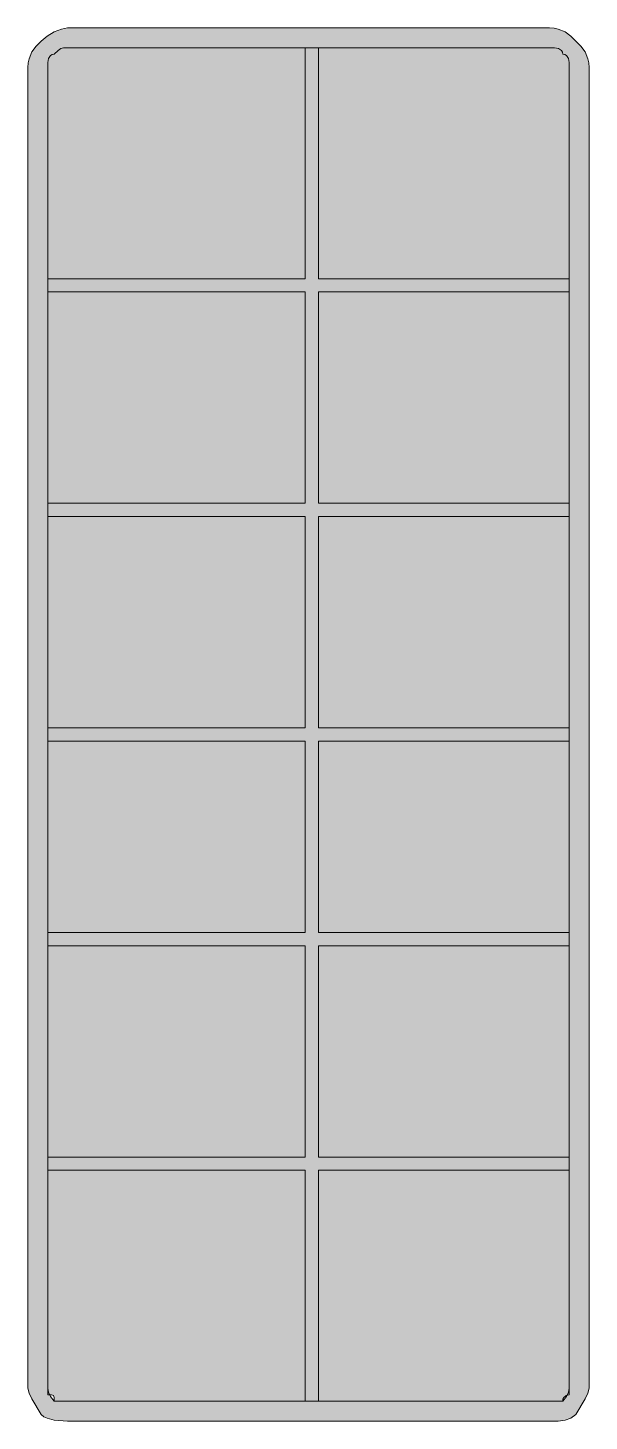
# Model space of a CAD drawing. Header units: metres. Extents: x 232 to 334, y 9 to 262.
import ezdxf

# ---------------------------------------------------------------- set-up
doc = ezdxf.new("R2010")
doc.units = ezdxf.units.M
doc.layers.add('FILL_BLACK_000000', color=7, linetype='Continuous', true_color=0x000000)
doc.layers.add('FILL_WHITE_FFFFFF', color=7, linetype='Continuous', true_color=0xffffff)

msp = doc.modelspace()

# ---------------------------------------------------------------- hatches: boundary and pattern name
at = {"layer": 'FILL_BLACK_000000', "true_color": 0x000000}
h = msp.add_hatch(color=7, dxfattribs=at)
h.dxf.hatch_style = 1
h.paths.add_polyline_path([(328.8, 261.87), (330.06, 261.33), (331.09, 260.56), (332.01, 259.68), (332.89, 258.76), (333.66, 257.73), (334.2, 256.47), (334.36, 255.73), (334.41, 254.88), (334.41, 14.88), (334.2, 13.96), (333.66, 12.93), (332.01, 10.08), (331.09, 9.39), (330.06, 9.03), (328.8, 8.9), (327.21, 8.88), (239.61, 8.88), (237.21, 9.03), (235.9, 9.39), (235.31, 9.68), (234.81, 10.08), (233.16, 12.93), (232.62, 13.96), (232.41, 14.88), (232.41, 254.88), (232.46, 255.73), (232.62, 256.47), (233.16, 257.73), (233.93, 258.76), (234.81, 259.68), (235.9, 260.56), (237.21, 261.33), (238.52, 261.87), (239.61, 262.08), (327.21, 262.08), (328.06, 262.03), (328.8, 261.87)])
h.paths.add_polyline_path([(327.21, 258.48), (285.21, 258.48), (285.21, 216.48), (330.81, 216.48), (330.81, 254.88), (330.79, 255.76), (330.66, 256.53), (330.3, 257.07), (330.01, 257.23), (329.61, 257.28), (329.56, 257.68), (329.4, 257.97), (328.86, 258.33), (328.09, 258.46), (327.21, 258.48)], flags=16)
h.paths.add_polyline_path([(282.81, 216.48), (282.81, 258.48), (239.61, 258.48), (238.9, 258.46), (238.41, 258.33), (237.92, 257.97), (237.21, 257.28), (236.81, 257.23), (236.52, 257.07), (236.16, 256.53), (236.03, 255.76), (236.01, 254.88), (236.01, 216.48), (282.81, 216.48)], flags=16)
h.paths.add_polyline_path([(282.81, 175.68), (282.81, 214.08), (236.01, 214.08), (236.01, 175.68), (282.81, 175.68)], flags=16)
h.paths.add_polyline_path([(330.81, 175.68), (330.81, 214.08), (285.21, 214.08), (285.21, 175.68), (330.81, 175.68)], flags=16)
h.paths.add_polyline_path([(285.21, 134.88), (330.81, 134.88), (330.81, 173.28), (285.21, 173.28), (285.21, 134.88)], flags=16)
h.paths.add_polyline_path([(282.81, 173.28), (236.01, 173.28), (236.01, 134.88), (282.81, 134.88), (282.81, 173.28)], flags=16)
h.paths.add_polyline_path([(236.01, 132.48), (236.01, 97.68), (282.81, 97.68), (282.81, 132.48), (236.01, 132.48)], flags=16)
h.paths.add_polyline_path([(330.81, 132.48), (285.21, 132.48), (285.21, 97.68), (330.81, 97.68), (330.81, 132.48)], flags=16)
h.paths.add_polyline_path([(330.81, 56.88), (330.81, 95.28), (285.21, 95.28), (285.21, 56.88), (330.81, 56.88)], flags=16)
h.paths.add_polyline_path([(236.01, 56.88), (282.81, 56.88), (282.81, 95.28), (236.01, 95.28), (236.01, 56.88)], flags=16)
h.paths.add_polyline_path([(236.01, 14.88), (236.16, 14.13), (236.52, 13.36), (237.21, 12.48), (238.41, 12.48), (239.61, 12.48), (282.81, 12.48), (282.81, 54.48), (236.01, 54.48), (236.01, 14.88)], flags=16)
h.paths.add_polyline_path([(285.21, 54.48), (285.21, 12.48), (327.21, 12.48), (329.61, 12.48), (330.3, 13.36), (330.66, 14.13), (330.81, 14.88), (330.81, 54.48), (285.21, 54.48)], flags=16)
at = {"layer": 'FILL_WHITE_FFFFFF', "true_color": 0xffffff}
h = msp.add_hatch(color=7, dxfattribs=at)
h.dxf.hatch_style = 1
h.paths.add_polyline_path([(236.03, 255.76), (236.16, 256.53), (236.52, 257.07), (236.81, 257.23), (237.21, 257.28), (237.92, 257.97), (238.41, 258.33), (238.9, 258.46), (239.61, 258.48), (327.21, 258.48), (328.09, 258.46), (328.86, 258.33), (329.4, 257.97), (329.56, 257.68), (329.61, 257.28), (330.01, 257.23), (330.3, 257.07), (330.66, 256.53), (330.79, 255.76), (330.81, 254.88), (330.81, 14.88), (330.81, 13.68), (330.21, 13.53), (329.8, 13.17), (329.66, 12.88), (329.61, 12.48), (328.41, 12.48), (327.21, 12.48), (239.61, 12.48), (238.41, 12.48), (237.21, 12.48), (237.19, 13.17), (237.06, 13.53), (236.7, 13.66), (236.01, 13.68), (236.01, 14.88), (236.01, 254.88), (236.03, 255.76)])

# ---------------------------------------------------------------- linework, layer by layer
at = {"layer": 'FILL_BLACK_000000', "lineweight": 0, "true_color": 0x000000}
for points in [[(328.8, 261.87), (330.06, 261.33), (331.09, 260.56), (332.01, 259.68), (332.89, 258.76), (333.66, 257.73), (334.2, 256.47), (334.36, 255.73), (334.41, 254.88), (334.41, 14.88), (334.2, 13.96), (333.66, 12.93), (332.01, 10.08), (331.09, 9.39), (330.06, 9.03), (328.8, 8.9), (327.21, 8.88), (239.61, 8.88), (237.21, 9.03), (235.9, 9.39), (235.31, 9.68), (234.81, 10.08), (233.16, 12.93), (232.62, 13.96), (232.41, 14.88), (232.41, 254.88), (232.46, 255.73), (232.62, 256.47), (233.16, 257.73), (233.93, 258.76), (234.81, 259.68), (235.9, 260.56), (237.21, 261.33), (238.52, 261.87), (239.61, 262.08), (327.21, 262.08), (328.06, 262.03)], [(282.81, 216.48), (282.81, 258.48), (239.61, 258.48), (238.9, 258.46), (238.41, 258.33), (237.92, 257.97), (237.21, 257.28), (236.81, 257.23), (236.52, 257.07), (236.16, 256.53), (236.03, 255.76), (236.01, 254.88), (236.01, 216.48)], [(327.21, 258.48), (285.21, 258.48), (285.21, 216.48), (330.81, 216.48), (330.81, 254.88), (330.79, 255.76), (330.66, 256.53), (330.3, 257.07), (330.01, 257.23), (329.61, 257.28), (329.56, 257.68), (329.4, 257.97), (328.86, 258.33), (328.09, 258.46)], [(282.81, 175.68), (282.81, 214.08), (236.01, 214.08), (236.01, 175.68)], [(330.81, 175.68), (330.81, 214.08), (285.21, 214.08), (285.21, 175.68)], [(282.81, 173.28), (236.01, 173.28), (236.01, 134.88), (282.81, 134.88)], [(285.21, 134.88), (330.81, 134.88), (330.81, 173.28), (285.21, 173.28)], [(236.01, 132.48), (236.01, 97.68), (282.81, 97.68), (282.81, 132.48)], [(330.81, 132.48), (285.21, 132.48), (285.21, 97.68), (330.81, 97.68)], [(236.01, 56.88), (282.81, 56.88), (282.81, 95.28), (236.01, 95.28)], [(330.81, 56.88), (330.81, 95.28), (285.21, 95.28), (285.21, 56.88)], [(236.01, 14.88), (236.16, 14.13), (236.52, 13.36), (237.21, 12.48), (238.41, 12.48), (239.61, 12.48), (282.81, 12.48), (282.81, 54.48), (236.01, 54.48)], [(285.21, 54.48), (285.21, 12.48), (327.21, 12.48), (329.61, 12.48), (330.3, 13.36), (330.66, 14.13), (330.81, 14.88), (330.81, 54.48)]]:
    msp.add_lwpolyline(points, close=True, dxfattribs=at)
at = {"layer": 'FILL_WHITE_FFFFFF', "lineweight": 0, "true_color": 0xffffff}
msp.add_lwpolyline([(236.03, 255.76), (236.16, 256.53), (236.52, 257.07), (236.81, 257.23), (237.21, 257.28), (237.92, 257.97), (238.41, 258.33), (238.9, 258.46), (239.61, 258.48), (327.21, 258.48), (328.09, 258.46), (328.86, 258.33), (329.4, 257.97), (329.56, 257.68), (329.61, 257.28), (330.01, 257.23), (330.3, 257.07), (330.66, 256.53), (330.79, 255.76), (330.81, 254.88), (330.81, 14.88), (330.81, 13.68), (330.21, 13.53), (329.8, 13.17), (329.66, 12.88), (329.61, 12.48), (328.41, 12.48), (327.21, 12.48), (239.61, 12.48), (238.41, 12.48), (237.21, 12.48), (237.19, 13.17), (237.06, 13.53), (236.7, 13.66), (236.01, 13.68), (236.01, 14.88), (236.01, 254.88)], close=True, dxfattribs=at)

doc.saveas('drawing.dxf')
